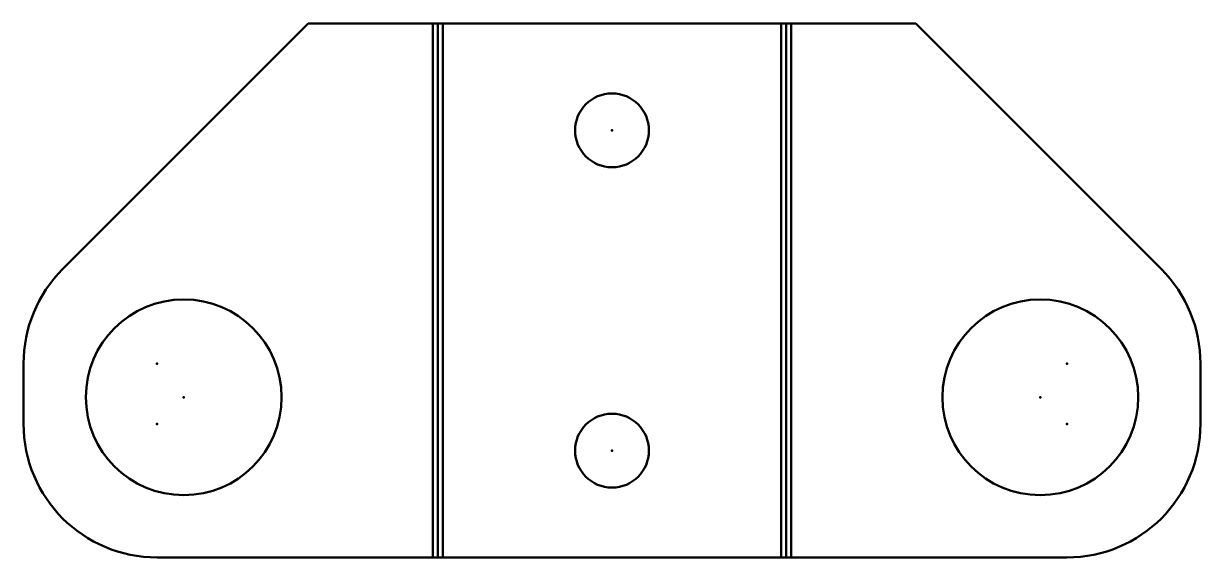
# Model space of a CAD drawing. Header units: millimetres. Extents: x -86 to 46, y -60 to 0.
import ezdxf

# ---------------------------------------------------------------- set-up
doc = ezdxf.new("R2010")
doc.units = ezdxf.units.MM
for name, color, linetype, lineweight in [('IV_ARC_CENTERS', 7, 'Continuous', 50), ('IV_BEND_DOWN', 7, 'Continuous', 50), ('IV_INTERIOR_PROFILES', 7, 'Continuous', 50), ('IV_OUTER_PROFILE', 7, 'Continuous', 50), ('IV_TANGENT', 7, 'Continuous', 50)]:
    doc.layers.add(name, color=color, linetype=linetype, lineweight=lineweight)

msp = doc.modelspace()

# ---------------------------------------------------------------- linework, layer by layer
at = {"layer": 'IV_ARC_CENTERS'}
for p in [(-20.13, -12), (-71.26, -38.21), (31, -38.21), (-68.26, -42), (28, -42), (-71.26, -45), (31, -45), (-20.13, -48)]:
    msp.add_point(p, dxfattribs=at)
at = {"layer": 'IV_BEND_DOWN'}
for p, q in [((-39.7, 0), (-39.7, -60)), ((-0.57, -60), (-0.57, 0))]:
    msp.add_line(p, q, dxfattribs=at)
at = {"layer": 'IV_INTERIOR_PROFILES'}
for centre, radius in [((-20.13, -12), 4.15), ((-68.26, -42), 11), ((28, -42), 11), ((-20.13, -48), 4.15)]:
    msp.add_circle(centre, radius, dxfattribs=at)
at = {"layer": 'IV_OUTER_PROFILE'}
for p, q in [((-81.87, -27.61), (-54.26, 0)), ((-54.26, 0), (14, 0)), ((14, 0), (41.61, -27.61)), ((-86.26, -45), (-86.26, -38.21)), ((46, -38.21), (46, -45)), ((31, -60), (-71.26, -60))]:
    msp.add_line(p, q, dxfattribs=at)
for centre, start, end in [((-71.26, -38.21), 135, 180), ((31, -38.21), 0, 45), ((-71.26, -45), 180, 270), ((31, -45), 270, 0)]:
    msp.add_arc(centre, 15, start, end, dxfattribs=at)
at = {"layer": 'IV_TANGENT'}
for p, q in [((-40.26, -60), (-40.26, 0)), ((-39.13, 0), (-39.13, -60)), ((-1.13, -60), (-1.13, 0)), ((0, 0), (0, -60))]:
    msp.add_line(p, q, dxfattribs=at)

doc.saveas('drawing.dxf')
